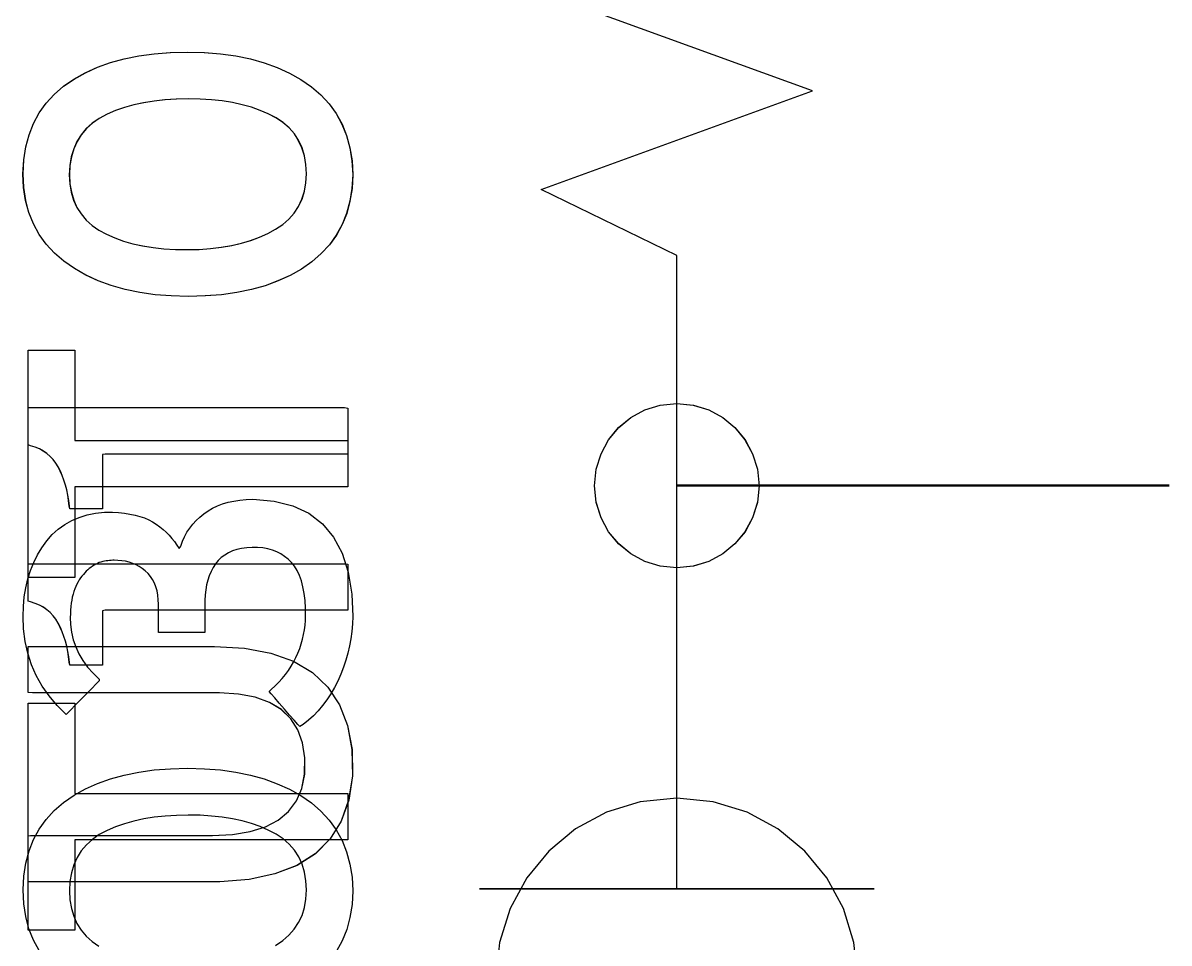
# Model space of a CAD drawing. Extents: x 1 to 47.7, y 0.2 to 35.
# Drawn here: x 36.3558 to 36.7042, y 10.0002 to 10.2798 of the extents above; entities that cross this region are included whole.
import ezdxf

# ---------------------------------------------------------------- set-up
doc = ezdxf.new("R2010")
doc.units = 0
doc.header["$MEASUREMENT"] = 0
for name, color, linetype in [('7_2___8__INDEPENDENT_INPUT', 7, 'CONTINUOUS'), ('7_3___8__OPTOISO_INDEPENDE', 7, 'CONTINUOUS'), ('7_4___24__OPTOISO_INDEPEND', 7, 'CONTINUOUS'), ('7_5___8__INDEPENDENT_INPUT', 7, 'CONTINUOUS'), ('7_6____8__INDEPENDENT_INPU', 7, 'CONTINUOUS'), ('7_7____8__OPTOISO_INDEPEND', 7, 'CONTINUOUS'), ('7_8____8__OPTOISO_INDEPEND', 7, 'CONTINUOUS')]:
    doc.layers.add(name, color=color, linetype=linetype)

msp = doc.modelspace()

# ---------------------------------------------------------------- linework, layer by layer
at = {"layer": '7_2___8__INDEPENDENT_INPUT'}
for points in [[(36.45455, 10.14884), (36.4517, 10.14884), (36.44411, 10.14884), (36.43325, 10.14884), (36.42057, 10.14884), (36.40752, 10.14884), (36.39557, 10.14884), (36.38616, 10.14884), (36.38076, 10.14884), (36.38002, 10.14868), (36.38002, 10.14747), (36.38002, 10.14536), (36.38002, 10.14268), (36.38002, 10.13976), (36.38002, 10.13692), (36.38002, 10.13449), (36.38002, 10.13279), (36.38002, 10.13215), (36.37963, 10.13215), (36.37861, 10.13215), (36.37715, 10.13215), (36.37544, 10.13215), (36.37369, 10.13215), (36.37208, 10.13215), (36.37081, 10.13215), (36.37008, 10.13215), (36.36991, 10.13301), (36.36971, 10.1347), (36.36945, 10.13633), (36.36913, 10.13791), (36.36874, 10.13942), (36.36828, 10.14088), (36.36776, 10.14227), (36.36717, 10.14361), (36.36652, 10.1449), (36.36582, 10.14608), (36.36501, 10.14715), (36.36411, 10.14812), (36.36311, 10.14898), (36.362, 10.14974), (36.3608, 10.15038), (36.3595, 10.15092), (36.3581, 10.15135), (36.35737, 10.15164), (36.35737, 10.15247), (36.35737, 10.15391), (36.35737, 10.15574), (36.35737, 10.15774), (36.35737, 10.15968), (36.35737, 10.16134), (36.35737, 10.1625), (36.35737, 10.16294), (36.36109, 10.16294), (36.37098, 10.16294), (36.38514, 10.16294), (36.40168, 10.16294), (36.41869, 10.16294), (36.43427, 10.16294), (36.44654, 10.16294), (36.45358, 10.16294), (36.45455, 10.1628), (36.45455, 10.16178), (36.45455, 10.16), (36.45455, 10.15774), (36.45455, 10.15527), (36.45455, 10.15287), (36.45455, 10.15082), (36.45455, 10.14938)], [(36.45455, 10.10137), (36.4517, 10.10137), (36.44411, 10.10137), (36.43325, 10.10137), (36.42057, 10.10137), (36.40752, 10.10137), (36.39557, 10.10137), (36.38616, 10.10137), (36.38076, 10.10137), (36.38002, 10.10121), (36.38002, 10.1), (36.38002, 10.09789), (36.38002, 10.09521), (36.38002, 10.09229), (36.38002, 10.08945), (36.38002, 10.08701), (36.38002, 10.08532), (36.38002, 10.08468), (36.37963, 10.08468), (36.37861, 10.08468), (36.37715, 10.08468), (36.37544, 10.08468), (36.37369, 10.08468), (36.37208, 10.08468), (36.37081, 10.08468), (36.37008, 10.08468), (36.36991, 10.08554), (36.36971, 10.08723), (36.36945, 10.08886), (36.36913, 10.09043), (36.36874, 10.09195), (36.36828, 10.0934), (36.36776, 10.0948), (36.36717, 10.09614), (36.36652, 10.09743), (36.36582, 10.09861), (36.36501, 10.09968), (36.36411, 10.10065), (36.36311, 10.10151), (36.362, 10.10226), (36.3608, 10.10291), (36.3595, 10.10345), (36.3581, 10.10388), (36.35737, 10.10417), (36.35737, 10.105), (36.35737, 10.10644), (36.35737, 10.10827), (36.35737, 10.11026), (36.35737, 10.11221), (36.35737, 10.11387), (36.35737, 10.11503), (36.35737, 10.11546), (36.36109, 10.11546), (36.37098, 10.11546), (36.38514, 10.11546), (36.40168, 10.11546), (36.41869, 10.11546), (36.43427, 10.11546), (36.44654, 10.11546), (36.45358, 10.11546), (36.45455, 10.11532), (36.45455, 10.1143), (36.45455, 10.11252), (36.45455, 10.11026), (36.45455, 10.1078), (36.45455, 10.1054), (36.45455, 10.10335), (36.45455, 10.10191)]]:
    msp.add_lwpolyline(points, close=True, dxfattribs=at)
for points in [[(36.55459, 10.0168), (36.55459, 10.13931), (36.70423, 10.13931)], [(36.37161, 10.04568), (36.45455, 10.04568), (36.45455, 10.03159), (36.37161, 10.03159), (36.37161, 10.00412), (36.35737, 10.00412), (36.35737, 10.07317), (36.37161, 10.07317), (36.37161, 10.04568)], [(36.4946, 10.0168), (36.61459, 10.0168)]]:
    msp.add_lwpolyline(points, dxfattribs=at)
at = {"layer": '7_3___8__OPTOISO_INDEPENDE'}
for points in [[(36.45455, 10.14884), (36.4517, 10.14884), (36.44411, 10.14884), (36.43325, 10.14884), (36.42057, 10.14884), (36.40752, 10.14884), (36.39557, 10.14884), (36.38616, 10.14884), (36.38076, 10.14884), (36.38002, 10.14868), (36.38002, 10.14747), (36.38002, 10.14536), (36.38002, 10.14268), (36.38002, 10.13976), (36.38002, 10.13692), (36.38002, 10.13449), (36.38002, 10.13279), (36.38002, 10.13215), (36.37963, 10.13215), (36.37861, 10.13215), (36.37715, 10.13215), (36.37544, 10.13215), (36.37369, 10.13215), (36.37208, 10.13215), (36.37081, 10.13215), (36.37008, 10.13215), (36.36991, 10.13301), (36.36971, 10.1347), (36.36945, 10.13633), (36.36913, 10.13791), (36.36874, 10.13942), (36.36828, 10.14088), (36.36776, 10.14227), (36.36717, 10.14361), (36.36652, 10.1449), (36.36582, 10.14608), (36.36501, 10.14715), (36.36411, 10.14812), (36.36311, 10.14898), (36.362, 10.14974), (36.3608, 10.15038), (36.3595, 10.15092), (36.3581, 10.15135), (36.35737, 10.15164), (36.35737, 10.15247), (36.35737, 10.15391), (36.35737, 10.15574), (36.35737, 10.15774), (36.35737, 10.15968), (36.35737, 10.16134), (36.35737, 10.1625), (36.35737, 10.16294), (36.36109, 10.16294), (36.37098, 10.16294), (36.38514, 10.16294), (36.40168, 10.16294), (36.41869, 10.16294), (36.43427, 10.16294), (36.44654, 10.16294), (36.45358, 10.16294), (36.45455, 10.1628), (36.45455, 10.16178), (36.45455, 10.16), (36.45455, 10.15774), (36.45455, 10.15527), (36.45455, 10.15287), (36.45455, 10.15082), (36.45455, 10.14938)], [(36.45455, 10.10137), (36.4517, 10.10137), (36.44411, 10.10137), (36.43325, 10.10137), (36.42057, 10.10137), (36.40752, 10.10137), (36.39557, 10.10137), (36.38616, 10.10137), (36.38076, 10.10137), (36.38002, 10.10121), (36.38002, 10.1), (36.38002, 10.09789), (36.38002, 10.09521), (36.38002, 10.09229), (36.38002, 10.08945), (36.38002, 10.08701), (36.38002, 10.08532), (36.38002, 10.08468), (36.37963, 10.08468), (36.37861, 10.08468), (36.37715, 10.08468), (36.37544, 10.08468), (36.37369, 10.08468), (36.37208, 10.08468), (36.37081, 10.08468), (36.37008, 10.08468), (36.36991, 10.08554), (36.36971, 10.08723), (36.36945, 10.08886), (36.36913, 10.09043), (36.36874, 10.09195), (36.36828, 10.0934), (36.36776, 10.0948), (36.36717, 10.09614), (36.36652, 10.09743), (36.36582, 10.09861), (36.36501, 10.09968), (36.36411, 10.10065), (36.36311, 10.10151), (36.362, 10.10226), (36.3608, 10.10291), (36.3595, 10.10345), (36.3581, 10.10388), (36.35737, 10.10417), (36.35737, 10.105), (36.35737, 10.10644), (36.35737, 10.10827), (36.35737, 10.11026), (36.35737, 10.11221), (36.35737, 10.11387), (36.35737, 10.11503), (36.35737, 10.11546), (36.36109, 10.11546), (36.37098, 10.11546), (36.38514, 10.11546), (36.40168, 10.11546), (36.41869, 10.11546), (36.43427, 10.11546), (36.44654, 10.11546), (36.45358, 10.11546), (36.45455, 10.11532), (36.45455, 10.1143), (36.45455, 10.11252), (36.45455, 10.11026), (36.45455, 10.1078), (36.45455, 10.1054), (36.45455, 10.10335), (36.45455, 10.10191)]]:
    msp.add_lwpolyline(points, close=True, dxfattribs=at)
for points in [[(36.55459, 10.01681), (36.55459, 10.13931), (36.70423, 10.13931)], [(36.37161, 10.04568), (36.45455, 10.04568), (36.45455, 10.03159), (36.37161, 10.03159), (36.37161, 10.00412), (36.35737, 10.00412), (36.35737, 10.07317), (36.37161, 10.07317), (36.37161, 10.04568)], [(36.4946, 10.01681), (36.61459, 10.01681)]]:
    msp.add_lwpolyline(points, dxfattribs=at)
at = {"layer": '7_4___24__OPTOISO_INDEPEND'}
for points in [[(36.55458, 10.0443), (36.55458, 10.1393), (36.70423, 10.1393)], [(36.36075, 9.99794), (36.359, 10.00115), (36.35764, 10.00459), (36.35665, 10.00827), (36.35605, 10.01219), (36.35582, 10.01636), (36.35607, 10.02056), (36.35669, 10.02451), (36.35768, 10.02821), (36.35903, 10.03166), (36.36076, 10.03486), (36.36286, 10.03781), (36.36533, 10.0405), (36.36817, 10.04295), (36.37135, 10.04514), (36.37479, 10.04706), (36.37848, 10.04873), (36.38241, 10.05014), (36.38659, 10.05129), (36.39102, 10.05219), (36.3957, 10.05283), (36.40063, 10.05322), (36.4058, 10.05334), (36.41095, 10.05321), (36.41586, 10.05282), (36.42053, 10.05217), (36.42496, 10.05126), (36.42915, 10.05009), (36.4331, 10.04866), (36.43682, 10.04697), (36.4403, 10.04502), (36.44353, 10.0428), (36.44641, 10.04033), (36.44892, 10.03761), (36.45105, 10.03464), (36.45281, 10.03143), (36.4542, 10.02796), (36.45521, 10.02425), (36.45585, 10.02029), (36.45612, 10.01609), (36.45586, 10.01193), (36.45522, 10.00801), (36.45422, 10.00434), (36.45284, 10.00091), (36.4511, 9.99773)], [(36.60957, 9.98929), (36.60845, 10.00038), (36.60525, 10.0107), (36.60018, 10.02005), (36.59347, 10.02819), (36.58533, 10.03491), (36.57599, 10.03998), (36.56566, 10.04318), (36.55458, 10.0443), (36.54349, 10.04318), (36.53316, 10.03998), (36.52381, 10.03491), (36.51567, 10.02819), (36.50896, 10.02005), (36.50389, 10.0107), (36.50068, 10.00038), (36.49957, 9.98929)], [(36.43262, 9.99951), (36.43479, 10.00097), (36.43668, 10.00261), (36.43829, 10.00444), (36.43961, 10.00645), (36.44064, 10.00865), (36.44139, 10.01103), (36.44184, 10.0136), (36.44202, 10.01636), (36.44185, 10.01917), (36.44139, 10.02178), (36.44066, 10.0242), (36.43964, 10.02642), (36.43834, 10.02845), (36.43676, 10.03028), (36.43489, 10.03191), (36.43274, 10.03335), (36.43038, 10.03458), (36.4279, 10.03564), (36.42526, 10.03656), (36.42247, 10.03734), (36.41951, 10.03798), (36.41639, 10.03848), (36.41311, 10.03883), (36.40967, 10.03905), (36.40607, 10.03912), (36.40245, 10.03904), (36.39899, 10.03883), (36.39568, 10.03846), (36.39252, 10.03795), (36.38951, 10.0373), (36.38665, 10.0365), (36.38395, 10.03555), (36.3814, 10.03446), (36.37902, 10.0332), (36.37692, 10.03173), (36.37509, 10.03008), (36.37353, 10.02823), (36.37226, 10.02619), (36.37126, 10.02395), (36.37054, 10.02152), (36.37009, 10.0189), (36.36993, 10.01609), (36.37009, 10.01332), (36.37053, 10.01074), (36.37124, 10.00835), (36.37223, 10.00615), (36.37349, 10.00414), (36.37502, 10.00232), (36.37683, 10.00068), (36.3789, 9.99924)]]:
    msp.add_lwpolyline(points, dxfattribs=at)
msp.add_lwpolyline([(36.4257, 10.1351), (36.43214, 10.13455), (36.43782, 10.13312), (36.44273, 10.13082), (36.44688, 10.12765), (36.45026, 10.1236), (36.45287, 10.11868), (36.45472, 10.11289), (36.4558, 10.10623), (36.45611, 10.0995), (36.456, 10.09721), (36.4558, 10.09495), (36.45549, 10.09272), (36.45508, 10.09051), (36.45457, 10.08833), (36.45396, 10.08617), (36.45325, 10.08404), (36.45244, 10.08193), (36.45152, 10.07985), (36.45049, 10.07784), (36.44937, 10.07593), (36.44818, 10.07413), (36.4469, 10.07242), (36.44554, 10.07082), (36.4441, 10.06931), (36.44257, 10.06791), (36.44096, 10.06661), (36.43995, 10.06599), (36.43935, 10.06667), (36.43827, 10.06791), (36.43687, 10.06951), (36.4353, 10.07131), (36.43374, 10.0731), (36.43233, 10.07471), (36.43125, 10.07595), (36.43066, 10.07663), (36.4313, 10.0773), (36.43249, 10.07838), (36.4336, 10.07949), (36.43464, 10.08065), (36.43561, 10.08184), (36.43651, 10.08306), (36.43734, 10.08432), (36.4381, 10.08562), (36.43878, 10.08696), (36.4394, 10.08835), (36.43994, 10.08975), (36.44041, 10.09115), (36.44081, 10.09256), (36.44114, 10.09397), (36.4414, 10.09538), (36.44158, 10.0968), (36.4417, 10.09821), (36.44174, 10.09964), (36.4417, 10.10197), (36.44156, 10.10429), (36.4413, 10.10645), (36.44093, 10.10844), (36.44044, 10.11027), (36.43985, 10.11192), (36.43915, 10.11341), (36.43833, 10.11473), (36.43741, 10.11589), (36.43642, 10.11687), (36.43536, 10.11773), (36.4342, 10.11847), (36.43296, 10.1191), (36.43163, 10.11961), (36.43022, 10.12), (36.42872, 10.12028), (36.42713, 10.12044), (36.42546, 10.12048), (36.42382, 10.12038), (36.42228, 10.12016), (36.42084, 10.11983), (36.4195, 10.11938), (36.41827, 10.11882), (36.41713, 10.11815), (36.41609, 10.11736), (36.41516, 10.11646), (36.41433, 10.11544), (36.41362, 10.11431), (36.413, 10.11311), (36.41246, 10.11184), (36.41201, 10.11049), (36.41165, 10.10906), (36.41138, 10.10757), (36.4112, 10.106), (36.41111, 10.10435), (36.41109, 10.10332), (36.41109, 10.10277), (36.41109, 10.10176), (36.41109, 10.10044), (36.41109, 10.09898), (36.41109, 10.09751), (36.41109, 10.0962), (36.41109, 10.09519), (36.41109, 10.09464), (36.41092, 10.09458), (36.40992, 10.09458), (36.40822, 10.09458), (36.40606, 10.09458), (36.4037, 10.09458), (36.40137, 10.09458), (36.39932, 10.09458), (36.39779, 10.09458), (36.39703, 10.09458), (36.39699, 10.09474), (36.39699, 10.09543), (36.39699, 10.09653), (36.39699, 10.09788), (36.39699, 10.09934), (36.39699, 10.10076), (36.39699, 10.10199), (36.39699, 10.10287), (36.39699, 10.10326), (36.39695, 10.10454), (36.39681, 10.10594), (36.39657, 10.10725), (36.39623, 10.10848), (36.39578, 10.10962), (36.39523, 10.11068), (36.39458, 10.11165), (36.39383, 10.11253), (36.39297, 10.11334), (36.39209, 10.11402), (36.39116, 10.11463), (36.39019, 10.11515), (36.38917, 10.11559), (36.38812, 10.11595), (36.38702, 10.11623), (36.38587, 10.11642), (36.38468, 10.11653), (36.38356, 10.11656), (36.38308, 10.11655), (36.38259, 10.11653), (36.38209, 10.11648), (36.38159, 10.11642), (36.38108, 10.11634), (36.38056, 10.11625), (36.38004, 10.11613), (36.37951, 10.116), (36.37897, 10.11584), (36.37844, 10.11561), (36.37792, 10.11535), (36.37742, 10.11506), (36.37693, 10.11475), (36.37644, 10.1144), (36.37597, 10.11403), (36.37552, 10.11363), (36.37507, 10.1132), (36.37462, 10.11274), (36.37417, 10.11225), (36.37373, 10.11173), (36.37332, 10.11117), (36.37292, 10.11058), (36.37255, 10.10996), (36.37219, 10.1093), (36.37186, 10.10861), (36.37155, 10.10788), (36.37127, 10.1071), (36.37102, 10.10626), (36.37081, 10.10538), (36.37063, 10.10445), (36.37048, 10.10348), (36.37037, 10.10246), (36.37028, 10.1014), (36.37022, 10.1003), (36.3702, 10.09915), (36.37028, 10.09707), (36.37058, 10.0947), (36.3711, 10.09242), (36.37185, 10.09022), (36.37283, 10.0881), (36.37403, 10.08606), (36.37545, 10.0841), (36.3771, 10.08223), (36.37897, 10.08044), (36.37899, 10.07991), (36.37809, 10.079), (36.37674, 10.07762), (36.37511, 10.07596), (36.37337, 10.0742), (36.37172, 10.07252), (36.37031, 10.07109), (36.36934, 10.0701), (36.36898, 10.06973), (36.3662, 10.07245), (36.36376, 10.07531), (36.36164, 10.07833), (36.35985, 10.0815), (36.35839, 10.08482), (36.35725, 10.08829), (36.35645, 10.09191), (36.35597, 10.09568), (36.35582, 10.09947), (36.35593, 10.10249), (36.35622, 10.10539), (36.35668, 10.10818), (36.35731, 10.11086), (36.35811, 10.11341), (36.35909, 10.11585), (36.36023, 10.11817), (36.36155, 10.12038), (36.36305, 10.12246), (36.36472, 10.12434), (36.36653, 10.12599), (36.3685, 10.12742), (36.37062, 10.12861), (36.37289, 10.12959), (36.37531, 10.13033), (36.37787, 10.13085), (36.38059, 10.13114), (36.38304, 10.13117), (36.3849, 10.13106), (36.38666, 10.13087), (36.38832, 10.13061), (36.38989, 10.13028), (36.39137, 10.12988), (36.39275, 10.1294), (36.39404, 10.12885), (36.39523, 10.12822), (36.39634, 10.12751), (36.3974, 10.12674), (36.39841, 10.12592), (36.39936, 10.12506), (36.40025, 10.12416), (36.40109, 10.12321), (36.40187, 10.12221), (36.4026, 10.12117), (36.40327, 10.12008), (36.40378, 10.12086), (36.40431, 10.12232), (36.40494, 10.12372), (36.40567, 10.12505), (36.4065, 10.12631), (36.40743, 10.1275), (36.40845, 10.12862), (36.40958, 10.12967), (36.4108, 10.13064), (36.41209, 10.13155), (36.41347, 10.13236), (36.41494, 10.13306), (36.41651, 10.13366), (36.41816, 10.13416), (36.41991, 10.13455), (36.42175, 10.13484), (36.42368, 10.13502)], close=True, dxfattribs=at)
at = {"layer": '7_5___8__INDEPENDENT_INPUT'}
for points in [[(36.70424, 10.13922), (36.55457, 10.13922), (36.55457, 10.20918), (36.51333, 10.2292), (36.59583, 10.2592), (36.51333, 10.28923), (36.59583, 10.31923), (36.51333, 10.34926), (36.59583, 10.37926), (36.55457, 10.39928), (36.55457, 10.43921), (36.70424, 10.43921)], [(36.3716, 10.15291), (36.45454, 10.15291), (36.45454, 10.13882), (36.3716, 10.13882), (36.3716, 10.11136), (36.35735, 10.11136), (36.35735, 10.18041), (36.3716, 10.18041), (36.3716, 10.15291)], [(36.55457, 10.0168), (36.55457, 10.13922), (36.70424, 10.13922)], [(36.49457, 10.0168), (36.61458, 10.0168)]]:
    msp.add_lwpolyline(points, dxfattribs=at)
for points in [[(36.40578, 10.27098), (36.41092, 10.27085), (36.41583, 10.27046), (36.4205, 10.26981), (36.42493, 10.2689), (36.42912, 10.26773), (36.43308, 10.2663), (36.43679, 10.26461), (36.44027, 10.26266), (36.4435, 10.26044), (36.44638, 10.25797), (36.44889, 10.25525), (36.45103, 10.25228), (36.45279, 10.24906), (36.45417, 10.2456), (36.45519, 10.24189), (36.45583, 10.23793), (36.4561, 10.23372), (36.45583, 10.22957), (36.45519, 10.22565), (36.45419, 10.22198), (36.45281, 10.21855), (36.45107, 10.21537), (36.44896, 10.21243), (36.44647, 10.20973), (36.44362, 10.20727), (36.44044, 10.20506), (36.43702, 10.20311), (36.43334, 10.20142), (36.42942, 10.19999), (36.42524, 10.19882), (36.42082, 10.19791), (36.41615, 10.19726), (36.41122, 10.19687), (36.40605, 10.19674), (36.40089, 10.19687), (36.39597, 10.19726), (36.39129, 10.19792), (36.38685, 10.19885), (36.38264, 10.20003), (36.37868, 10.20148), (36.37496, 10.20319), (36.37148, 10.20517), (36.36825, 10.20741), (36.36536, 10.20989), (36.36285, 10.21262), (36.36072, 10.21558), (36.35897, 10.21878), (36.35761, 10.22223), (36.35662, 10.22591), (36.35602, 10.22983), (36.35579, 10.234), (36.35604, 10.2382), (36.35666, 10.24215), (36.35765, 10.24585), (36.35901, 10.2493), (36.36073, 10.2525), (36.36283, 10.25544), (36.3653, 10.25814), (36.36814, 10.26059), (36.37132, 10.26278), (36.37476, 10.2647), (36.37845, 10.26636), (36.38238, 10.26778), (36.38657, 10.26893), (36.391, 10.26983), (36.39567, 10.27047), (36.4006, 10.27085)], [(36.40605, 10.25675), (36.40243, 10.25668), (36.39896, 10.25646), (36.39565, 10.2561), (36.39249, 10.25559), (36.38948, 10.25494), (36.38663, 10.25413), (36.38392, 10.25319), (36.38137, 10.25209), (36.379, 10.25083), (36.37689, 10.24937), (36.37506, 10.24772), (36.37351, 10.24587), (36.37223, 10.24382), (36.37123, 10.24159), (36.37051, 10.23916), (36.37007, 10.23654), (36.3699, 10.23372), (36.37007, 10.23096), (36.3705, 10.22838), (36.37122, 10.22599), (36.3722, 10.22379), (36.37346, 10.22178), (36.37499, 10.21995), (36.3768, 10.21832), (36.37888, 10.21688), (36.38121, 10.21561), (36.38371, 10.2145), (36.38637, 10.21353), (36.3892, 10.21272), (36.39218, 10.21206), (36.39534, 10.21156), (36.39865, 10.21121), (36.40213, 10.21101), (36.40578, 10.21096), (36.40937, 10.21104), (36.41282, 10.21127), (36.4161, 10.21165), (36.41924, 10.21219), (36.42221, 10.21288), (36.42503, 10.21372), (36.42769, 10.21471), (36.4302, 10.21586), (36.43259, 10.21714), (36.43477, 10.2186), (36.43666, 10.22025), (36.43826, 10.22207), (36.43958, 10.22409), (36.44061, 10.22629), (36.44136, 10.22867), (36.44182, 10.23124), (36.44199, 10.234), (36.44182, 10.23681), (36.44137, 10.23942), (36.44063, 10.24184), (36.43961, 10.24406), (36.43831, 10.24609), (36.43673, 10.24792), (36.43486, 10.24955), (36.43271, 10.25098), (36.43035, 10.25221), (36.42788, 10.25328), (36.42524, 10.2542), (36.42244, 10.25498), (36.41948, 10.25562), (36.41636, 10.25612), (36.41308, 10.25647), (36.40964, 10.25668)], [(36.55456, 10.1642), (36.5596, 10.16369), (36.5643, 10.16224), (36.56855, 10.15993), (36.57225, 10.15688), (36.57531, 10.15318), (36.57762, 10.14893), (36.57907, 10.14424), (36.57958, 10.1392), (36.57907, 10.13416), (36.57762, 10.12946), (36.57531, 10.12522), (36.57225, 10.12152), (36.56855, 10.11847), (36.5643, 10.11617), (36.5596, 10.11471), (36.55456, 10.11421), (36.54952, 10.11471), (36.54483, 10.11617), (36.54059, 10.11847), (36.53689, 10.12152), (36.53384, 10.12522), (36.53154, 10.12946), (36.53008, 10.13416), (36.52957, 10.1392), (36.53008, 10.14424), (36.53154, 10.14893), (36.53384, 10.15318), (36.53689, 10.15688), (36.54059, 10.15993), (36.54483, 10.16224), (36.54952, 10.16369)], [(36.41402, 10.09039), (36.42314, 10.08983), (36.43115, 10.08831), (36.43804, 10.08584), (36.44383, 10.0824), (36.4485, 10.078), (36.45205, 10.07265), (36.4545, 10.06633), (36.45583, 10.05905), (36.45595, 10.05102), (36.45481, 10.04368), (36.45255, 10.03729), (36.44918, 10.03185), (36.44469, 10.02735), (36.4391, 10.02381), (36.43239, 10.02122), (36.42457, 10.01957), (36.41563, 10.01888), (36.41234, 10.01885), (36.40734, 10.01885), (36.39968, 10.01885), (36.39042, 10.01885), (36.38064, 10.01885), (36.37139, 10.01885), (36.36373, 10.01885), (36.35873, 10.01885), (36.35735, 10.01888), (36.35735, 10.0196), (36.35735, 10.02115), (36.35735, 10.02325), (36.35735, 10.02565), (36.35735, 10.02808), (36.35735, 10.03027), (36.35735, 10.03195), (36.35735, 10.03286), (36.35813, 10.03295), (36.36245, 10.03295), (36.36962, 10.03295), (36.37858, 10.03295), (36.38828, 10.03295), (36.39767, 10.03295), (36.40568, 10.03295), (36.41126, 10.03295), (36.41336, 10.03295), (36.4195, 10.03324), (36.42489, 10.03411), (36.42953, 10.03557), (36.43341, 10.0376), (36.43654, 10.04022), (36.43892, 10.04343), (36.44054, 10.04721), (36.44142, 10.05158), (36.44151, 10.05648), (36.4408, 10.06105), (36.43938, 10.06502), (36.43722, 10.06839), (36.43434, 10.07116), (36.43074, 10.07334), (36.4264, 10.07492), (36.42134, 10.0759), (36.41555, 10.07629), (36.41292, 10.07629), (36.40787, 10.07629), (36.40013, 10.07629), (36.39077, 10.07629), (36.38089, 10.07629), (36.37153, 10.07629), (36.36379, 10.07629), (36.35874, 10.07629), (36.35735, 10.07632), (36.35735, 10.07704), (36.35735, 10.07859), (36.35735, 10.0807), (36.35735, 10.08309), (36.35735, 10.08552), (36.35735, 10.08771), (36.35735, 10.08939), (36.35735, 10.0903), (36.35814, 10.09039), (36.36251, 10.09039), (36.36976, 10.09039), (36.37883, 10.09039), (36.38865, 10.09039), (36.39815, 10.09039), (36.40625, 10.09039), (36.4119, 10.09039)]]:
    msp.add_lwpolyline(points, close=True, dxfattribs=at)
at = {"layer": '7_6____8__INDEPENDENT_INPU'}
for points in [[(36.45454, 10.14884), (36.45168, 10.14884), (36.4441, 10.14884), (36.43324, 10.14884), (36.42055, 10.14884), (36.40751, 10.14884), (36.39555, 10.14884), (36.38615, 10.14884), (36.38075, 10.14884), (36.38, 10.14868), (36.38, 10.14747), (36.38, 10.14536), (36.38, 10.14268), (36.38, 10.13976), (36.38, 10.13692), (36.38, 10.13449), (36.38, 10.13279), (36.38, 10.13215), (36.37962, 10.13215), (36.3786, 10.13215), (36.37714, 10.13215), (36.37543, 10.13215), (36.37367, 10.13215), (36.37206, 10.13215), (36.3708, 10.13215), (36.37007, 10.13215), (36.3699, 10.13301), (36.3697, 10.1347), (36.36944, 10.13633), (36.36912, 10.13791), (36.36872, 10.13942), (36.36827, 10.14088), (36.36775, 10.14227), (36.36716, 10.14361), (36.36651, 10.1449), (36.3658, 10.14608), (36.365, 10.14715), (36.3641, 10.14812), (36.36309, 10.14898), (36.36199, 10.14974), (36.36079, 10.15038), (36.35949, 10.15092), (36.35809, 10.15135), (36.35735, 10.15164), (36.35735, 10.15247), (36.35735, 10.15391), (36.35735, 10.15574), (36.35735, 10.15774), (36.35735, 10.15968), (36.35735, 10.16134), (36.35735, 10.1625), (36.35735, 10.16294), (36.36107, 10.16294), (36.37096, 10.16294), (36.38513, 10.16294), (36.40166, 10.16294), (36.41867, 10.16294), (36.43426, 10.16294), (36.44652, 10.16294), (36.45357, 10.16294), (36.45454, 10.1628), (36.45454, 10.16178), (36.45454, 10.16), (36.45454, 10.15774), (36.45454, 10.15527), (36.45454, 10.15287), (36.45454, 10.15082), (36.45454, 10.14938)], [(36.45454, 10.10137), (36.45168, 10.10137), (36.4441, 10.10137), (36.43324, 10.10137), (36.42055, 10.10137), (36.40751, 10.10137), (36.39555, 10.10137), (36.38615, 10.10137), (36.38075, 10.10137), (36.38, 10.10121), (36.38, 10.1), (36.38, 10.09789), (36.38, 10.09521), (36.38, 10.09229), (36.38, 10.08945), (36.38, 10.08701), (36.38, 10.08532), (36.38, 10.08468), (36.37962, 10.08468), (36.3786, 10.08468), (36.37714, 10.08468), (36.37543, 10.08468), (36.37367, 10.08468), (36.37206, 10.08468), (36.3708, 10.08468), (36.37007, 10.08468), (36.3699, 10.08554), (36.3697, 10.08723), (36.36944, 10.08886), (36.36912, 10.09043), (36.36872, 10.09195), (36.36827, 10.0934), (36.36775, 10.0948), (36.36716, 10.09614), (36.36651, 10.09743), (36.3658, 10.09861), (36.365, 10.09968), (36.3641, 10.10065), (36.36309, 10.10151), (36.36199, 10.10226), (36.36079, 10.10291), (36.35949, 10.10345), (36.35809, 10.10388), (36.35735, 10.10417), (36.35735, 10.105), (36.35735, 10.10644), (36.35735, 10.10827), (36.35735, 10.11026), (36.35735, 10.11221), (36.35735, 10.11387), (36.35735, 10.11503), (36.35735, 10.11546), (36.36107, 10.11546), (36.37096, 10.11546), (36.38513, 10.11546), (36.40166, 10.11546), (36.41867, 10.11546), (36.43426, 10.11546), (36.44652, 10.11546), (36.45357, 10.11546), (36.45454, 10.11532), (36.45454, 10.1143), (36.45454, 10.11252), (36.45454, 10.11026), (36.45454, 10.1078), (36.45454, 10.1054), (36.45454, 10.10335), (36.45454, 10.10191)]]:
    msp.add_lwpolyline(points, close=True, dxfattribs=at)
for points in [[(36.55459, 10.0168), (36.55459, 10.13931), (36.70423, 10.13931)], [(36.3716, 10.04568), (36.45454, 10.04568), (36.45454, 10.03159), (36.3716, 10.03159), (36.3716, 10.00412), (36.35735, 10.00412), (36.35735, 10.07317), (36.3716, 10.07317), (36.3716, 10.04568)], [(36.4946, 10.0168), (36.61459, 10.0168)]]:
    msp.add_lwpolyline(points, dxfattribs=at)
at = {"layer": '7_7____8__OPTOISO_INDEPEND'}
for points in [[(36.45455, 10.14884), (36.4517, 10.14884), (36.44411, 10.14884), (36.43325, 10.14884), (36.42057, 10.14884), (36.40752, 10.14884), (36.39557, 10.14884), (36.38616, 10.14884), (36.38076, 10.14884), (36.38002, 10.14868), (36.38002, 10.14747), (36.38002, 10.14536), (36.38002, 10.14268), (36.38002, 10.13976), (36.38002, 10.13692), (36.38002, 10.13449), (36.38002, 10.13279), (36.38002, 10.13215), (36.37963, 10.13215), (36.37861, 10.13215), (36.37715, 10.13215), (36.37544, 10.13215), (36.37369, 10.13215), (36.37208, 10.13215), (36.37081, 10.13215), (36.37008, 10.13215), (36.36991, 10.13301), (36.36971, 10.1347), (36.36945, 10.13633), (36.36913, 10.13791), (36.36874, 10.13942), (36.36828, 10.14088), (36.36776, 10.14227), (36.36717, 10.14361), (36.36652, 10.1449), (36.36582, 10.14608), (36.36501, 10.14715), (36.36411, 10.14812), (36.36311, 10.14898), (36.362, 10.14974), (36.3608, 10.15038), (36.3595, 10.15092), (36.3581, 10.15135), (36.35737, 10.15164), (36.35737, 10.15247), (36.35737, 10.15391), (36.35737, 10.15574), (36.35737, 10.15774), (36.35737, 10.15968), (36.35737, 10.16134), (36.35737, 10.1625), (36.35737, 10.16294), (36.36109, 10.16294), (36.37098, 10.16294), (36.38514, 10.16294), (36.40168, 10.16294), (36.41869, 10.16294), (36.43427, 10.16294), (36.44654, 10.16294), (36.45358, 10.16294), (36.45455, 10.1628), (36.45455, 10.16178), (36.45455, 10.16), (36.45455, 10.15774), (36.45455, 10.15527), (36.45455, 10.15287), (36.45455, 10.15082), (36.45455, 10.14938)], [(36.45455, 10.10137), (36.4517, 10.10137), (36.44411, 10.10137), (36.43325, 10.10137), (36.42057, 10.10137), (36.40752, 10.10137), (36.39557, 10.10137), (36.38616, 10.10137), (36.38076, 10.10137), (36.38002, 10.10121), (36.38002, 10.1), (36.38002, 10.09789), (36.38002, 10.09521), (36.38002, 10.09229), (36.38002, 10.08945), (36.38002, 10.08701), (36.38002, 10.08532), (36.38002, 10.08468), (36.37963, 10.08468), (36.37861, 10.08468), (36.37715, 10.08468), (36.37544, 10.08468), (36.37369, 10.08468), (36.37208, 10.08468), (36.37081, 10.08468), (36.37008, 10.08468), (36.36991, 10.08554), (36.36971, 10.08723), (36.36945, 10.08886), (36.36913, 10.09043), (36.36874, 10.09195), (36.36828, 10.0934), (36.36776, 10.0948), (36.36717, 10.09614), (36.36652, 10.09743), (36.36582, 10.09861), (36.36501, 10.09968), (36.36411, 10.10065), (36.36311, 10.10151), (36.362, 10.10226), (36.3608, 10.10291), (36.3595, 10.10345), (36.3581, 10.10388), (36.35737, 10.10417), (36.35737, 10.105), (36.35737, 10.10644), (36.35737, 10.10827), (36.35737, 10.11026), (36.35737, 10.11221), (36.35737, 10.11387), (36.35737, 10.11503), (36.35737, 10.11546), (36.36109, 10.11546), (36.37098, 10.11546), (36.38514, 10.11546), (36.40168, 10.11546), (36.41869, 10.11546), (36.43427, 10.11546), (36.44654, 10.11546), (36.45358, 10.11546), (36.45455, 10.11532), (36.45455, 10.1143), (36.45455, 10.11252), (36.45455, 10.11026), (36.45455, 10.1078), (36.45455, 10.1054), (36.45455, 10.10335), (36.45455, 10.10191)]]:
    msp.add_lwpolyline(points, close=True, dxfattribs=at)
for points in [[(36.55459, 10.01681), (36.55459, 10.13931), (36.70423, 10.13931)], [(36.37161, 10.04568), (36.45455, 10.04568), (36.45455, 10.03159), (36.37161, 10.03159), (36.37161, 10.00412), (36.35737, 10.00412), (36.35737, 10.07317), (36.37161, 10.07317), (36.37161, 10.04568)], [(36.4946, 10.01681), (36.61459, 10.01681)]]:
    msp.add_lwpolyline(points, dxfattribs=at)
at = {"layer": '7_8____8__OPTOISO_INDEPEND'}
for points in [[(36.70423, 10.13933), (36.55459, 10.13933), (36.55459, 10.20918), (36.51335, 10.2292), (36.59585, 10.2592), (36.51335, 10.28923), (36.59585, 10.31923), (36.51335, 10.34926), (36.59585, 10.37926), (36.55459, 10.39928), (36.55459, 10.43921), (36.70423, 10.43921)], [(36.37162, 10.15291), (36.45456, 10.15291), (36.45456, 10.13882), (36.37162, 10.13882), (36.37162, 10.11136), (36.35738, 10.11136), (36.35738, 10.18041), (36.37162, 10.18041), (36.37162, 10.15291)], [(36.55459, 10.01679), (36.55459, 10.13933), (36.70423, 10.13933)], [(36.49459, 10.01671), (36.6146, 10.01671)]]:
    msp.add_lwpolyline(points, dxfattribs=at)
for points in [[(36.4058, 10.27098), (36.41095, 10.27085), (36.41586, 10.27046), (36.42053, 10.26981), (36.42496, 10.2689), (36.42915, 10.26773), (36.4331, 10.2663), (36.43682, 10.26461), (36.4403, 10.26266), (36.44353, 10.26044), (36.44641, 10.25797), (36.44892, 10.25525), (36.45105, 10.25228), (36.45281, 10.24906), (36.4542, 10.2456), (36.45521, 10.24189), (36.45585, 10.23793), (36.45612, 10.23372), (36.45586, 10.22957), (36.45522, 10.22565), (36.45422, 10.22198), (36.45284, 10.21855), (36.4511, 10.21537), (36.44898, 10.21243), (36.4465, 10.20973), (36.44365, 10.20727), (36.44047, 10.20506), (36.43704, 10.20311), (36.43337, 10.20142), (36.42944, 10.19999), (36.42527, 10.19882), (36.42085, 10.19791), (36.41617, 10.19726), (36.41125, 10.19687), (36.40607, 10.19674), (36.40091, 10.19687), (36.39599, 10.19726), (36.39131, 10.19792), (36.38687, 10.19885), (36.38267, 10.20003), (36.37871, 10.20148), (36.37499, 10.20319), (36.37151, 10.20517), (36.36827, 10.20741), (36.36538, 10.20989), (36.36288, 10.21262), (36.36075, 10.21558), (36.359, 10.21878), (36.35764, 10.22223), (36.35665, 10.22591), (36.35605, 10.22983), (36.35582, 10.234), (36.35607, 10.2382), (36.35669, 10.24215), (36.35768, 10.24585), (36.35903, 10.2493), (36.36076, 10.2525), (36.36286, 10.25544), (36.36533, 10.25814), (36.36817, 10.26059), (36.37135, 10.26278), (36.37479, 10.2647), (36.37848, 10.26636), (36.38241, 10.26778), (36.38659, 10.26893), (36.39102, 10.26983), (36.3957, 10.27047), (36.40063, 10.27085)], [(36.40607, 10.25675), (36.40245, 10.25668), (36.39899, 10.25646), (36.39568, 10.2561), (36.39252, 10.25559), (36.38951, 10.25494), (36.38665, 10.25413), (36.38395, 10.25319), (36.3814, 10.25209), (36.37902, 10.25083), (36.37692, 10.24937), (36.37509, 10.24772), (36.37353, 10.24587), (36.37226, 10.24382), (36.37126, 10.24159), (36.37054, 10.23916), (36.37009, 10.23654), (36.36993, 10.23372), (36.37009, 10.23096), (36.37053, 10.22838), (36.37124, 10.22599), (36.37223, 10.22379), (36.37349, 10.22178), (36.37502, 10.21995), (36.37683, 10.21832), (36.3789, 10.21688), (36.38123, 10.21561), (36.38373, 10.2145), (36.3864, 10.21353), (36.38922, 10.21272), (36.39221, 10.21206), (36.39536, 10.21156), (36.39868, 10.21121), (36.40216, 10.21101), (36.4058, 10.21096), (36.4094, 10.21104), (36.41284, 10.21127), (36.41613, 10.21165), (36.41926, 10.21219), (36.42224, 10.21288), (36.42506, 10.21372), (36.42772, 10.21471), (36.43023, 10.21586), (36.43262, 10.21714), (36.43479, 10.2186), (36.43668, 10.22025), (36.43829, 10.22207), (36.43961, 10.22409), (36.44064, 10.22629), (36.44139, 10.22867), (36.44184, 10.23124), (36.44202, 10.234), (36.44185, 10.23681), (36.44139, 10.23942), (36.44066, 10.24184), (36.43964, 10.24406), (36.43834, 10.24609), (36.43676, 10.24792), (36.43489, 10.24955), (36.43274, 10.25098), (36.43038, 10.25221), (36.4279, 10.25328), (36.42526, 10.2542), (36.42247, 10.25498), (36.41951, 10.25562), (36.41639, 10.25612), (36.41311, 10.25647), (36.40967, 10.25668)], [(36.55458, 10.1642), (36.55962, 10.16369), (36.56432, 10.16224), (36.56857, 10.15993), (36.57227, 10.15688), (36.57533, 10.15318), (36.57764, 10.14893), (36.57909, 10.14423), (36.5796, 10.13919), (36.57909, 10.13415), (36.57764, 10.12946), (36.57533, 10.12522), (36.57227, 10.12152), (36.56857, 10.11847), (36.56432, 10.11617), (36.55962, 10.11471), (36.55458, 10.11421), (36.54954, 10.11471), (36.54485, 10.11617), (36.54061, 10.11847), (36.53691, 10.12152), (36.53386, 10.12522), (36.53156, 10.12946), (36.5301, 10.13415), (36.52959, 10.13919), (36.5301, 10.14423), (36.53156, 10.14893), (36.53386, 10.15318), (36.53691, 10.15688), (36.54061, 10.15993), (36.54485, 10.16224), (36.54954, 10.16369)], [(36.41405, 10.09039), (36.42317, 10.08983), (36.43118, 10.08831), (36.43807, 10.08584), (36.44385, 10.0824), (36.44852, 10.078), (36.45208, 10.07265), (36.45452, 10.06633), (36.45586, 10.05905), (36.45598, 10.05102), (36.45483, 10.04368), (36.45258, 10.03729), (36.4492, 10.03185), (36.44472, 10.02735), (36.43912, 10.02381), (36.43241, 10.02122), (36.42459, 10.01957), (36.41566, 10.01888), (36.41236, 10.01885), (36.40736, 10.01885), (36.39971, 10.01885), (36.39045, 10.01885), (36.38067, 10.01885), (36.37141, 10.01885), (36.36375, 10.01885), (36.35875, 10.01885), (36.35738, 10.01888), (36.35738, 10.0196), (36.35738, 10.02115), (36.35738, 10.02325), (36.35738, 10.02565), (36.35738, 10.02808), (36.35738, 10.03027), (36.35738, 10.03195), (36.35738, 10.03286), (36.35816, 10.03295), (36.36248, 10.03295), (36.36964, 10.03295), (36.37861, 10.03295), (36.38831, 10.03295), (36.39769, 10.03295), (36.40571, 10.03295), (36.41129, 10.03295), (36.41338, 10.03295), (36.41953, 10.03324), (36.42492, 10.03411), (36.42955, 10.03557), (36.43344, 10.0376), (36.43657, 10.04022), (36.43895, 10.04343), (36.44057, 10.04721), (36.44145, 10.05158), (36.44153, 10.05648), (36.44083, 10.06105), (36.4394, 10.06502), (36.43725, 10.06839), (36.43437, 10.07116), (36.43076, 10.07334), (36.42643, 10.07492), (36.42137, 10.0759), (36.41558, 10.07629), (36.41295, 10.07629), (36.40789, 10.07629), (36.40015, 10.07629), (36.3908, 10.07629), (36.38091, 10.07629), (36.37156, 10.07629), (36.36382, 10.07629), (36.35877, 10.07629), (36.35738, 10.07632), (36.35738, 10.07704), (36.35738, 10.07859), (36.35738, 10.0807), (36.35738, 10.08309), (36.35738, 10.08552), (36.35738, 10.08771), (36.35738, 10.08939), (36.35738, 10.0903), (36.35817, 10.09039), (36.36254, 10.09039), (36.36979, 10.09039), (36.37886, 10.09039), (36.38868, 10.09039), (36.39817, 10.09039), (36.40628, 10.09039), (36.41193, 10.09039)]]:
    msp.add_lwpolyline(points, close=True, dxfattribs=at)

doc.saveas('drawing.dxf')
